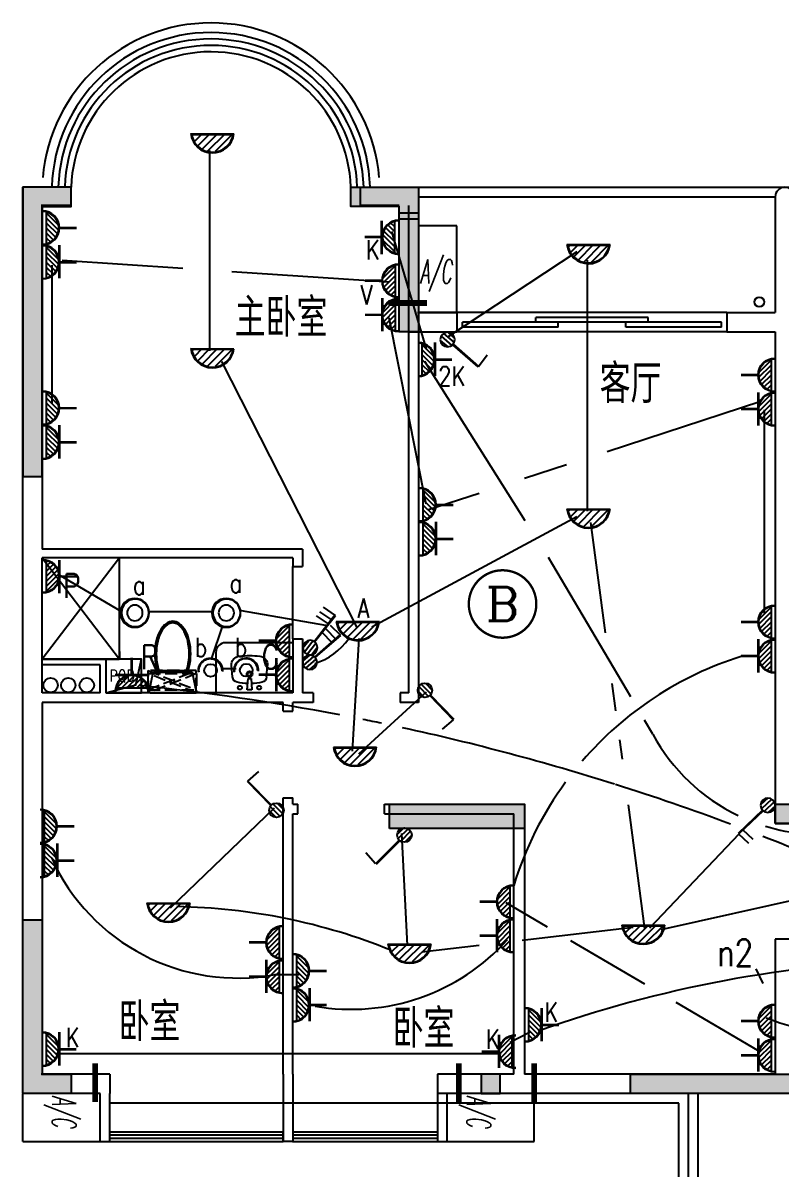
# Model space of a CAD drawing. Extents: x 45735 to 146968, y -75167 to -15767.
# Drawn here: x 88963 to 96813, y -39149 to -27269 of the extents above; entities that cross this region are included whole.
import ezdxf
from ezdxf.enums import TextEntityAlignment as Align

# ---------------------------------------------------------------- set-up
doc = ezdxf.new("R2010")
doc.units = 0
doc.header["$LTSCALE"] = 1000
doc.header["$MEASUREMENT"] = 0
doc.linetypes.add('DASH', pattern=[0.35, 0.25, -0.1])
doc.linetypes.add('DASHED_50', pattern=[0.375, 0.25, -0.125])
doc.layers.get('0').update_dxf_attribs({"linetype": 'CONTINUOUS'})
for name, color, linetype in [('D-1', 4, 'CONTINUOUS'), ('DJ', 4, 'CONTINUOUS'), ('KG1', 4, 'CONTINUOUS'), ('KT', 251, 'CONTINUOUS'), ('PUB_TEXT', 7, 'CONTINUOUS'), ('WALL', 7, 'CONTINUOUS'), ('WINDOW', 7, 'CONTINUOUS'), ('WIRE', 1, 'CONTINUOUS'), ('厨卫', 251, 'CONTINUOUS'), ('文字', 7, 'CONTINUOUS'), ('构造柱', 7, 'CONTINUOUS'), ('柱', 252, 'CONTINUOUS'), ('热水器', 252, 'CONTINUOUS'), ('空调位', 7, 'CONTINUOUS'), ('管道', 6, 'CONTINUOUS')]:
    doc.layers.add(name, color=color, linetype=linetype)
doc.styles.add('_HZTXT', font='txt.shx', dxfattribs={"width": 0.8, "bigfont": 'hztxt.shx'})
doc.styles.add('COMP', font='COMPLEX', dxfattribs={"bigfont": 'hztxt'})
doc.styles.add('HZTXT', font='romans.shx', dxfattribs={"width": 0.8, "bigfont": 'hztxt.shx'})
doc.styles.add('ITALICC', font='italicc.shx', dxfattribs={"width": 0.6})

# ---------------------------------------------------------------- blocks, each defined once
blk = doc.blocks.new('_INDEX1')
at = {"const_width": 0.035}
blk.add_lwpolyline([(-0.5, 0, 1), (0.5, 0, 1)], format="xyb", close=True, dxfattribs=at)
at = {"style": 'COMP', "width": 2.333333}
blk.add_attdef('1', text='', height=0.5, dxfattribs=at).set_placement((-0.25, -0.25), (0.25, -0.25), align=Align.FIT)
blk = doc.blocks.new('*X18')
at = {"color": 0}
for p, q in [((-263, -529), (-33, -299)), ((-229, -406), (-188, -365)), ((-175, -529), (53, -301)), ((-87, -529), (121, -321)), ((2, -529), (178, -353)), ((90, -529), (224, -394)), ((179, -529), (262, -445)), ((267, -529), (289, -507))]:
    blk.add_line(p, q, dxfattribs=at)
blk = doc.blocks.new('K2303')
for p, q in [((-0.03, -2.63), (-0.03, 0.03)), ((0.07, -2.63), (0.07, 0.03)), ((-2.57, -4.69), (2.62, -4.69))]:
    blk.add_line(p, q)
for radius in [2.66, 2.56]:
    blk.add_arc((0.02, -5.3), radius, 0, 180)
at = {"xscale": 0.00888157894736835, "yscale": 0.00888157894736835, "zscale": 0.00888157894736835}
blk.add_blockref('*X18', (0, 0), dxfattribs=at)
blk = doc.blocks.new('*X20')
at = {"color": 0}
for p, q in [((-263, -529), (-33, -299)), ((-229, -406), (-188, -365)), ((-175, -529), (53, -301)), ((-87, -529), (121, -321)), ((2, -529), (178, -353)), ((90, -529), (224, -394)), ((179, -529), (262, -445)), ((267, -529), (289, -507))]:
    blk.add_line(p, q, dxfattribs=at)
blk = doc.blocks.new('K2307')
for p, q in [((-0.03, -2.63), (-0.03, 0.03)), ((0.07, -2.63), (0.07, 0.03)), ((-2.62, -2.6), (2.57, -2.6)), ((-2.62, -2.7), (2.57, -2.7)), ((-2.57, -4.69), (2.62, -4.69))]:
    blk.add_line(p, q)
for radius in [2.66, 2.56]:
    blk.add_arc((0.02, -5.3), radius, 0, 180)
at = {"xscale": 0.00888157894736835, "yscale": 0.00888157894736835, "zscale": 0.00888157894736835}
blk.add_blockref('*X20', (0, 0), dxfattribs=at)
blk = doc.blocks.new('插座')
at = {"layer": 'DJ', "xscale": 66.096, "yscale": 66.096, "zscale": 66.096, "rotation": 270}
for name, p in [('K2303', (-175, 270)), ('K2307', (-175, -84))]:
    blk.add_blockref(name, p, dxfattribs=at)
blk = doc.blocks.new('*X37')
at = {"color": 0}
for p, q in [((-100, 254), (-4, 350)), ((-85, 198), (52, 335)), ((-49, 163), (87, 299)), ((9, 150), (100, 241))]:
    blk.add_line(p, q, dxfattribs=at)
blk = doc.blocks.new('K2363')
for p, q in [((0.7, 1.68), (3.94, 4.92)), ((0.77, 1.61), (4.01, 4.85)), ((3.94, 4.92), (5.22, 3.46)), ((2.89, 3.85), (4.17, 2.38)), ((3.38, 4.36), (4.66, 2.9))]:
    blk.add_line(p, q)
blk.add_circle((0, 0.99), 0.987)
at = {"xscale": 0.0098684210526315, "yscale": 0.0098684210526315, "zscale": 0.0098684210526315}
blk.add_blockref('*X37', (0, -1.48), dxfattribs=at)
blk = doc.blocks.new('A$C7D561DB7')
at = {"layer": 'DJ', "xscale": 76.142592, "yscale": 76.142592, "zscale": 76.142592}
blk.add_blockref('K2363', (75, 0), dxfattribs=at)
blk = doc.blocks.new('A$C38657A69')
at = {"layer": 'WIRE', "xscale": -1, "rotation": 85.80993442873107}
blk.add_blockref('A$C7D561DB7', (401, 452), dxfattribs=at)
blk = doc.blocks.new('A$C306B6713')
at = {"layer": 'WIRE', "xscale": -1, "rotation": 346.7233342377823}
blk.add_blockref('A$C38657A69', (299, -24), dxfattribs=at)
blk = doc.blocks.new('1')
at = {"layer": 'D-1'}
blk.add_circle((-9, -35), 80.7, dxfattribs=at)
at = {"layer": 'KG1'}
for centre, radius in [((-8, -34), 150), ((-13, -35), 142)]:
    blk.add_circle(centre, radius, dxfattribs=at)
blk = doc.blocks.new('*X27')
at = {"color": 0}
for p, q in [((-100, 254), (-4, 350)), ((-85, 198), (52, 335)), ((-49, 163), (87, 299)), ((9, 150), (100, 241))]:
    blk.add_line(p, q, dxfattribs=at)
blk = doc.blocks.new('K2361')
for p, q in [((0.63, 1.76), (3.86, 4.99)), ((0.7, 1.68), (3.94, 4.92)), ((3.94, 4.92), (5.24, 3.43))]:
    blk.add_line(p, q)
blk.add_circle((0, 0.99), 0.987)
at = {"xscale": 0.0098684210526315, "yscale": 0.0098684210526315, "zscale": 0.0098684210526315}
blk.add_blockref('*X27', (0, -1.48), dxfattribs=at)
blk = doc.blocks.new('单极开关')
at = {"layer": 'DJ', "xscale": -76.142592, "yscale": 76.142592, "zscale": 76.142592, "rotation": 180.0000000000094}
blk.add_blockref('K2361', (-170, 90), dxfattribs=at)
blk = doc.blocks.new('WC2')
for points in [[(211, 207, 0.354037), (207, 212), (24, 251, 0.477064), (0, 231), (0, -231, 0.477064), (12, -241), (207, -200, 0.354037), (211, -195)], [(218, 163), (218, -150, 0.033558), (269, -165, 0.056391), (405, -181, 0.056391), (541, -165, 0.070142), (644, -126, 0.106098), (721, -59, 0.162033), (743, 6, 0.162033), (721, 71, 0.106098), (644, 138, 0.070142), (541, 178, 0.056391), (405, 193, 0.056391), (269, 178, 0.033558)], [(232, 150), (232, -138, 0.027675), (273, -149, 0.056391), (405, -164, 0.056391), (537, -149, 0.070142), (636, -112, 0.106098), (708, -49, 0.162033), (726, 6, 0.162033), (708, 61, 0.106098), (636, 124, 0.070142), (537, 162, 0.056391), (405, 177, 0.056391), (273, 162, 0.027675)]]:
    blk.add_lwpolyline(points, format="xyb", close=True)
blk = doc.blocks.new('RSQ')
at = {"layer": '热水器', "linetype": 'DASH', "ltscale": 0.5}
for p, q in [((-250, 0), (250, -200)), ((-250, -200), (250, 0))]:
    blk.add_line(p, q, dxfattribs=at)
blk.add_lwpolyline([(250, 0), (-250, 0), (-250, -200), (250, -200)], close=True, dxfattribs=at)
blk = doc.blocks.new('A')
at = {"layer": '厨卫'}
blk.add_lwpolyline([(-370, 0), (-59, 85), (0, 350)], dxfattribs=at)
blk.add_lwpolyline([(-370, 0), (0, 0), (0, 350), (-370, 350)], close=True, dxfattribs=at)
at = {"layer": '厨卫', "style": 'HZTXT', "width": 0.8}
blk.add_text('PQD', height=120, dxfattribs=at).set_placement((-333, 118))
blk = doc.blocks.new('*X15')
at = {"color": 0}
for p, q in [((-273, -61), (-246, -34)), ((-244, -138), (-140, -34)), ((-198, -198), (-34, -34)), ((-138, -244), (71, -35)), ((-61, -273), (177, -35)), ((41, -277), (283, -36))]:
    blk.add_line(p, q, dxfattribs=at)
blk = doc.blocks.new('K2211')
for p, q in [((-2.94, -0.33), (2.94, -0.35)), ((-2.94, -0.43), (2.94, -0.45))]:
    blk.add_line(p, q)
for radius, start, end in [(2.96, 186.3827, 353.1593), (2.86, 186.615, 352.9271)]:
    blk.add_arc((0, 0), radius, start, end)
at = {"xscale": 0.0098684210526315, "yscale": 0.0098684210526315, "zscale": 0.0098684210526315}
blk.add_blockref('*X15', (0, 0), dxfattribs=at)
blk = doc.blocks.new('吸顶灯')
at = {"layer": 'DJ', "xscale": -76.03200000000001, "yscale": 76.03200000000001, "zscale": 76.03200000000001}
blk.add_blockref('K2211', (-109, 374), dxfattribs=at)
blk = doc.blocks.new('A32')
at = {"layer": 'DJ'}
blk.add_circle((710, -205), 88.3, dxfattribs=at)
for centre, radius, start, end in [((711, -199), 172, 177.5813, 6.8197), ((713, -201), 162, 178.5828, 5.126)]:
    blk.add_arc(centre, radius, start, end, dxfattribs=at)
blk = doc.blocks.new('*X30')
at = {"color": 0}
for p, q in [((-100, 254), (-4, 350)), ((-85, 198), (52, 335)), ((-49, 163), (87, 299)), ((9, 150), (100, 241))]:
    blk.add_line(p, q, dxfattribs=at)
blk = doc.blocks.new('K2362')
for p, q in [((0.7, 1.68), (3.94, 4.92)), ((0.77, 1.61), (4.01, 4.85)), ((3.94, 4.92), (5.22, 3.46)), ((3.38, 4.36), (4.66, 2.9))]:
    blk.add_line(p, q)
blk.add_circle((0, 0.99), 0.987)
at = {"xscale": 0.0098684210526315, "yscale": 0.0098684210526315, "zscale": 0.0098684210526315}
blk.add_blockref('*X30', (0, -1.48), dxfattribs=at)
blk = doc.blocks.new('双极开关')
at = {"layer": 'DJ', "xscale": 76.142592, "yscale": 76.142592, "zscale": 76.142592}
blk.add_blockref('K2362', (-257, -41), dxfattribs=at)

msp = doc.modelspace()

# ---------------------------------------------------------------- hatches: boundary and pattern name
at = {"layer": '构造柱'}
msp.add_hatch(color=256, dxfattribs=at).paths.add_polyline_path([(93712.6, -38375.5), (93912.6, -38375.5), (93912.6, -38175.5), (93712.6, -38175.5)])
at = {"layer": '柱'}
h = msp.add_hatch(color=256, dxfattribs=at)
h.paths.add_polyline_path([(105162.6, -39974.5), (105162.6, -39774.5), (105862.6, -39774.5), (105862.6, -42174.5), (105062.6, -42174.5), (105062.6, -41974.5), (105662.6, -41974.5), (105662.6, -39974.5)])
h.paths.add_polyline_path([(92062.6, -42774.5), (91562.6, -42774.5), (91562.6, -44374.5), (91762.6, -44374.5), (91762.6, -42974.5), (92062.6, -42974.5)])
h.paths.add_polyline_path([(91562.6, -46274.5), (91762.6, -46274.5), (91762.6, -48074.5), (92212.6, -48074.5), (92212.6, -48274.5), (91562.6, -48274.5)])
h.paths.add_polyline_path([(88962.6, -36574.5), (89162.6, -36574.5), (89162.6, -38174.5), (89462.6, -38174.5), (89462.6, -38374.5), (88962.6, -38374.5)])
h.paths.add_polyline_path([(89462.6, -28974.5), (88962.6, -28974.5), (88962.6, -31974.5), (89162.6, -31974.5), (89162.6, -29174.5), (89462.6, -29174.5)])
h.paths.add_polyline_path([(94762.6, -48074.5), (94762.6, -48274.5), (96162.6, -48274.5), (96162.6, -48074.5), (95462.6, -48074.5), (95462.6, -47274.5), (95262.6, -47274.5), (95262.6, -48074.5)])
h.paths.add_polyline_path([(95562.6, -41574.5), (96062.6, -41574.5), (96062.6, -43564.5), (95862.6, -43564.5), (95862.6, -41774.5), (95562.6, -41774.5)])
h.paths.add_polyline_path([(100762.6, -47174.5), (100962.6, -47174.5), (100962.6, -48774.5), (100762.6, -48774.5)])
h.paths.add_polyline_path([(105062.6, -46774.5), (105262.6, -46774.5), (105262.6, -48774.5), (105062.6, -48774.5)])
h.paths.add_polyline_path([(100962.6, -41574.5), (100962.6, -41774.5), (98962.6, -41774.5), (98962.6, -41574.5)])
h.paths.add_polyline_path([(104062.6, -39974.5), (104062.6, -39774.5), (103362.6, -39774.5), (103362.6, -42174.5), (104162.6, -42174.5), (104162.6, -41974.5), (103562.6, -41974.5), (103562.6, -39974.5)])
h.paths.add_polyline_path([(103562.6, -39974.5), (103562.6, -41974.5)], flags=16)
h.paths.add_polyline_path([(96762.6, -35574.5), (96762.6, -35374.5), (99062.6, -35374.5), (99062.6, -35574.5)])
h.paths.add_polyline_path([(92762.6, -35624.5), (92762.6, -35374.5), (94162.6, -35374.5), (94162.6, -35624.5)])
h.paths.add_polyline_path([(95262.6, -38374.5), (95262.6, -38174.5), (97262.6, -38174.5), (97262.6, -38374.5)])
h.paths.add_polyline_path([(92362.6, -28974.5), (93062.6, -28974.5), (93062.6, -30274.5), (93062.6, -30474.5), (92862.6, -30474.5), (92862.6, -29174.5), (92362.6, -29174.5)])
h.paths.add_polyline_path([(105062.6, -34574.5), (105262.6, -34574.5), (105262.6, -35574.5), (103962.6, -35574.5), (103962.6, -35374.5), (105062.6, -35374.5)])
h.paths.add_polyline_path([(98862.6, -31574.5), (99062.6, -31574.5), (99062.6, -27574.5), (98862.6, -27574.5)])
h.paths.add_polyline_path([(105062.6, -30974.5), (105262.6, -30974.5), (105262.6, -27574.5), (105062.6, -27574.5)])
h.paths.add_polyline_path([(120262.6, -35624.5), (120262.6, -35374.5), (118862.6, -35374.5), (118862.6, -35624.5)])
h.paths.add_polyline_path([(112062.6, -41574.5), (112062.6, -41774.5), (114062.6, -41774.5), (114062.6, -41574.5)])
h.paths.add_polyline_path([(107962.6, -46774.5), (107762.6, -46774.5), (107762.6, -48774.5), (107962.6, -48774.5)])
h.paths.add_polyline_path([(112262.6, -47174.5), (112062.6, -47174.5), (112062.6, -48774.5), (112262.6, -48774.5)])
h.paths.add_polyline_path([(108962.6, -39974.5), (108962.6, -39774.5), (109662.6, -39774.5), (109662.6, -42174.5), (108862.6, -42174.5), (108862.6, -41974.5), (109462.6, -41974.5), (109462.6, -39974.5)])
h.paths.add_polyline_path([(107862.6, -39974.5), (107862.6, -39774.5), (107162.6, -39774.5), (107162.6, -42174.5), (107962.6, -42174.5), (107962.6, -41974.5), (107362.6, -41974.5), (107362.6, -39974.5)])
h.paths.add_polyline_path([(109462.6, -39974.5), (109462.6, -41974.5)], flags=16)
h.paths.add_polyline_path([(118262.6, -48074.5), (118262.6, -48274.5), (116862.6, -48274.5), (116862.6, -48074.5), (117562.6, -48074.5), (117562.6, -47274.5), (117762.6, -47274.5), (117762.6, -48074.5)])
h.paths.add_polyline_path([(117462.6, -41574.5), (116962.6, -41574.5), (116962.6, -43564.5), (117162.6, -43564.5), (117162.6, -41774.5), (117462.6, -41774.5)])
h.paths.add_polyline_path([(107962.6, -34574.5), (107762.6, -34574.5), (107762.6, -35574.5), (109062.6, -35574.5), (109062.6, -35374.5), (107962.6, -35374.5)])
h.paths.add_polyline_path([(107962.6, -30974.5), (107762.6, -30974.5), (107762.6, -27574.5), (107962.6, -27574.5)])
h.paths.add_polyline_path([(116262.6, -35574.5), (116262.6, -35374.5), (113962.6, -35374.5), (113962.6, -35574.5)])
h.paths.add_polyline_path([(117762.6, -38374.5), (117762.6, -38174.5), (115762.6, -38174.5), (115762.6, -38374.5)])
h.paths.add_polyline_path([(114162.6, -31574.5), (113962.6, -31574.5), (113962.6, -27574.5), (114162.6, -27574.5)])
h.paths.add_polyline_path([(121462.6, -46274.5), (121262.6, -46274.5), (121262.6, -48074.5), (120812.6, -48074.5), (120812.6, -48274.5), (121462.6, -48274.5)])
h.paths.add_polyline_path([(120962.6, -42774.5), (121462.6, -42774.5), (121462.6, -44374.5), (121262.6, -44374.5), (121262.6, -42974.5), (120962.6, -42974.5)])
h.paths.add_polyline_path([(124062.6, -36574.5), (123862.6, -36574.5), (123862.6, -38174.5), (123562.6, -38174.5), (123562.6, -38374.5), (124062.6, -38374.5)])
h.paths.add_polyline_path([(120662.6, -28974.5), (119962.6, -28974.5), (119962.6, -30274.5), (119962.6, -30474.5), (120162.6, -30474.5), (120162.6, -29174.5), (120662.6, -29174.5)])
h.paths.add_polyline_path([(123562.6, -28974.5), (124062.6, -28974.5), (124062.6, -31974.5), (123862.6, -31974.5), (123862.6, -29174.5), (123562.6, -29174.5)])

# ---------------------------------------------------------------- linework, layer by layer
for p, q in [((96262.6, -30274.4), (93462.6, -30274.4)), ((93520.9, -30424.2), (93520.9, -30374.4)), ((94512.6, -30374.4), (93520.9, -30374.4)), ((93520.9, -30424.2), (93520.9, -30374.4)), ((95445.9, -30324.7), (94279.2, -30324.7)), ((94279.2, -30374.4), (94279.2, -30324.7)), ((94512.6, -30424.2), (94512.6, -30374.4)), ((95212.6, -30374.4), (94512.6, -30374.4)), ((96204.2, -30374.4), (95212.6, -30374.4)), ((95212.6, -30424.2), (95212.6, -30374.4)), ((95445.9, -30374.4), (95445.9, -30324.7)), ((96204.2, -30424.2), (96204.2, -30374.4)), ((96262.6, -30474.4), (93462.6, -30474.4)), ((94512.6, -30424.2), (93520.9, -30424.2)), ((96204.2, -30424.2), (95212.6, -30424.2)), ((89162.6, -33789.4), (89162.6, -33189.4)), ((89862.6, -38774.1), (91662.6, -38774.1)), ((91662.6, -38807.4), (89862.6, -38807.4)), ((91662.6, -38840.8), (89862.6, -38840.8)), ((91758.7, -38774.1), (93262.6, -38774.1)), ((93262.6, -38807.4), (91758.7, -38807.4)), ((93262.6, -38840.8), (91758.7, -38840.8)), ((89862.6, -38874.1), (91662.6, -38874.1)), ((91758.7, -38874.1), (93262.6, -38874.1))]:
    msp.add_line(p, q)
at = {"layer": 'DJ'}
msp.add_line((96563.2, -37083.4), (96634.3, -37233.2), dxfattribs=at)
at = {"layer": 'KT', "const_width": 60}
for points in [[(92752.6, -30174.4), (93152.6, -30174.4)], [(92752.6, -30174.4), (93152.6, -30174.4)], [(89712.6, -38062.2), (89712.6, -38462.2)], [(93481.7, -38062.2), (93481.7, -38462.2)], [(94262.5, -38062.2), (94262.5, -38462.2)]]:
    msp.add_lwpolyline(points, dxfattribs=at)
at = {"layer": 'WALL'}
for p, q in [((88962.6, -38374.5), (88962.6, -28973.4)), ((89462.6, -28973.4), (88962.6, -28973.4)), ((89462.6, -29163.4), (89462.6, -28973.4)), ((92462.6, -28973.4), (93052.6, -28973.4)), ((92462.6, -29163.4), (92462.6, -28973.4)), ((93062.6, -28973.4), (93062.6, -30274.4)), ((96762.6, -29073.4), (96762.6, -30274.4)), ((89462.6, -29163.4), (89152.6, -29163.4)), ((89162.6, -29163.4), (89162.6, -32729.4)), ((92862.6, -29163.4), (92462.6, -29163.4)), ((92962.6, -34219.4), (92962.6, -29163.4)), ((93052.6, -30274.4), (93462.6, -30274.4)), ((93462.6, -30274.4), (93462.6, -30474.4)), ((96262.6, -30274.4), (96762.6, -30274.4)), ((96262.6, -30274.4), (96262.6, -30474.4)), ((92952.6, -30474.4), (93462.6, -30474.4)), ((93062.6, -30474.4), (93062.6, -34319.4)), ((96262.6, -30474.4), (96762.6, -30474.4)), ((96762.6, -30474.4), (96762.6, -35574.5)), ((91862.6, -32729.4), (89162.6, -32729.4)), ((91862.6, -32729.4), (91862.6, -32909.4)), ((89162.6, -34219.4), (89162.6, -32819.4)), ((91762.6, -32819.4), (89162.6, -32819.4)), ((91762.6, -32819.4), (91762.6, -32909.4)), ((91762.6, -32909.4), (91862.6, -32909.4)), ((91762.6, -33659.4), (91762.6, -34219.4)), ((91762.6, -33659.4), (91862.6, -33659.4)), ((91862.6, -33659.4), (91862.6, -34219.4)), ((89822.6, -33869.4), (89162.6, -33869.4)), ((89762.6, -33929.4), (89162.6, -33929.4)), ((89762.6, -34219.4), (89762.6, -33929.4)), ((89822.6, -33869.4), (89822.6, -34219.4)), ((89762.6, -34219.4), (89162.6, -34219.4)), ((91662.6, -34319.4), (89162.6, -34319.4)), ((89162.6, -34319.4), (89162.6, -38184.5)), ((91762.6, -34219.4), (89822.6, -34219.4)), ((91662.6, -34409.4), (91662.6, -34319.4)), ((91972.6, -34319.4), (91762.6, -34319.4)), ((91762.6, -34409.4), (91762.6, -34319.4)), ((91972.6, -34219.4), (91862.6, -34219.4)), ((91972.6, -34219.4), (91972.6, -34319.4)), ((92962.6, -34219.4), (92872.6, -34219.4)), ((92872.6, -34219.4), (92872.6, -34319.4)), ((93062.6, -34319.4), (92872.6, -34319.4)), ((91662.6, -34409.4), (91762.6, -34409.4)), ((91662.6, -38174.5), (91662.6, -35309.4)), ((91662.6, -35309.4), (91762.6, -35309.4)), ((91762.6, -35373.4), (91762.6, -35309.4)), ((91762.6, -35373.4), (91812.6, -35373.4)), ((91812.6, -35473.4), (91812.6, -35373.4)), ((92712.6, -35373.4), (94162.6, -35373.4)), ((92712.6, -35473.4), (92712.6, -35373.4)), ((94162.6, -35373.4), (94162.6, -38174.5)), ((91762.6, -38174.5), (91762.6, -35473.4)), ((91762.6, -35473.4), (91812.6, -35473.4)), ((92712.6, -35473.4), (94052.6, -35473.4)), ((94052.6, -38174.5), (94052.6, -35473.4)), ((96762.6, -35574.5), (100862.6, -35574.5)), ((98412.6, -36774.5), (96762.6, -36774.5)), ((96762.6, -36774.5), (96762.6, -38184.5)), ((89862.6, -38174.5), (89152.6, -38174.5)), ((89862.6, -38174.5), (89862.6, -38374.5)), ((91662.6, -38174.5), (91662.6, -38874.1)), ((91662.6, -38174.5), (91662.6, -38174.5)), ((91762.6, -38174.5), (91762.6, -38874.1)), ((94052.6, -38174.5), (93262.6, -38174.5)), ((93262.6, -38174.5), (93262.6, -38374.5)), ((96762.6, -38174.5), (94162.6, -38174.5)), ((89762.6, -38374.5), (88962.6, -38374.5)), ((89762.6, -38874.1), (89762.6, -38374.5)), ((89862.6, -38874.1), (89862.6, -38374)), ((97762.6, -38374.5), (93262.6, -38374.5)), ((94262.6, -38374.5), (93262.6, -38374.5)), ((93262.6, -38374.5), (93262.6, -38874.1)), ((93362.6, -38874.1), (93362.6, -38374.5)), ((93362.6, -38874.1), (93362.6, -38381.1)), ((89862.6, -38874.1), (89862.6, -38774.1)), ((91662.6, -38874.1), (91662.6, -38774.1)), ((91762.6, -38774.1), (91762.6, -38874.1)), ((93262.6, -38774.1), (93262.6, -38874.1)), ((89762.6, -38874.1), (89862.6, -38874.1)), ((91762.6, -38874.1), (91662.6, -38874.1)), ((91762.6, -38874.1), (91662.6, -38874.1)), ((93262.6, -38874.1), (93362.6, -38874.1))]:
    msp.add_line(p, q, dxfattribs=at)
msp.add_arc((96862.6, -29073.4), 100, 0, 180, dxfattribs=at)
at = {"layer": 'WINDOW'}
for p, q in [((92862.6, -28973.4), (98862.4, -28974.4)), ((93062.6, -29073.4), (96762.6, -29073.4)), ((91762.6, -33659.4), (91762.6, -32909.4)), ((95862.9, -39774.5), (95862.9, -38374.5)), ((95862.9, -41574.5), (95862.9, -38374.5)), ((95962.9, -39774.5), (95962.9, -38374.5))]:
    msp.add_line(p, q, dxfattribs=at)
at = {"layer": 'WINDOW', "color": 8}
for p, q in [((95762.9, -38474.5), (89862.6, -38474.5)), ((95762.9, -41474.5), (95762.9, -38474.5))]:
    msp.add_line(p, q, dxfattribs=at)
msp.add_arc((90912.6, -29019.9), 1750.7, 4.7647, 175.20111, dxfattribs=at)
at = {"layer": 'WINDOW'}
for radius in [1650.7, 1584, 1517.4, 1450.7]:
    msp.add_arc((90912.6, -29019.9), radius, 1.79422, 178.16464, dxfattribs=at)
at = {"layer": 'WIRE'}
for p, q in [((90900.8, -30670.1), (90900.8, -28593.3)), ((92785.6, -29432.2), (93142, -30652.4)), ((93369, -30525.3), (94707.7, -29640.7)), ((90621.5, -29816.9), (89370.2, -29733.1)), ((94816.8, -32334.4), (94816.8, -29729.1)), ((92759.5, -29960), (91129.5, -29850.9)), ((92427.2, -33540), (91026.1, -30782.3)), ((94170.8, -32434.5), (93128.2, -30783)), ((96615.3, -31196.3), (95020.1, -31717)), ((96646.6, -31284.7), (96646.6, -33390.9)), ((94598.4, -31854.6), (94163.3, -31996.6)), ((93693.8, -32149.8), (93168.8, -32321.2)), ((94704.6, -32391.8), (92578.8, -33536.1)), ((95004, -33597.3), (94851.4, -32451)), ((95265.4, -34261.2), (94410.6, -32814.4)), ((89986.6, -33380), (89335.8, -32992.9)), ((90931.9, -33380), (90270.7, -33380)), ((91032.1, -33519.3), (90915.6, -33868.7)), ((91016.2, -33965.3), (91172.5, -33965.3)), ((93145.1, -34210.3), (92443.1, -34854.1)), ((95111.6, -34405.9), (95073.7, -34120.9)), ((95494.4, -34648.8), (95407.5, -34501.9)), ((95178.3, -34906.8), (95151.5, -34705.7)), ((95412.6, -36666.6), (95241.4, -35380.7)), ((91569.3, -35416), (90489.1, -36454)), ((92950.8, -36837.6), (92891.1, -35677.8)), ((96389.2, -35682.4), (95459.3, -36660.8)), ((98021.7, -36133.2), (95575.2, -36676.5)), ((94402.9, -36648.9), (93972, -36395.7)), ((95289.8, -36652.1), (94139.9, -36786.3)), ((95411.1, -37241.4), (94645, -36791.2)), ((93691.5, -36838.6), (93099.7, -36907.7)), ((96582.4, -37929.7), (95734.6, -37431.5)), ((93919.6, -37965), (89303.2, -37965))]:
    msp.add_line(p, q, dxfattribs=at)
at = {"layer": 'WIRE', "linetype": 'ByBlock'}
for p, q in [((89264.9, -31214.6), (89264.9, -29782.7)), ((92756.1, -30326.1), (93139.1, -32257.3)), ((91205.1, -33360.3), (92121, -33520.6)), ((92446.2, -33654.8), (92377.4, -34823.2)), ((91828.4, -37142.3), (91570.9, -37142.3)), ((94014.1, -37841.7), (94220.4, -37735.1))]:
    msp.add_line(p, q, dxfattribs=at)
for centre, radius, start, end in [((91774.6, -33256.8), 691.5, 287.99395, 324.96658), ((97485.7, -37267), 3590.6, 107.45843, 139.3492), ((87576.1, -58978.7), 24971.6, 79.2174, 84.04621), ((87576.1, -58978.7), 24971.6, 78.20171, 78.65811), ((87576.1, -58978.7), 24971.6, 72.47306, 77.69267), ((97241.8, -33700.8), 1988, 208.48089, 244.24569), ((97485.7, -37267), 3590.6, 143.7753, 163.00488), ((87576.1, -58978.7), 24971.6, 69.55559, 72.45234), ((97241.8, -33700.8), 1988, 253.09039, 264.9361), ((87576.1, -58978.7), 24971.6, 66.24961, 68.72909), ((90453.7, -42625.7), 6190.1, 67.94121, 89.01983)]:
    msp.add_arc(centre, radius, start, end, dxfattribs=at)
at = {"layer": 'WIRE'}
for centre, radius, start, end in [((91191.2, -35058.1), 2119.3, 204.37315, 280.61922), ((92365.4, -35320.2), 2181.6, 260.12518, 318.02949), ((98553.5, -49582.3), 12592.1, 91.52639, 109.71675), ((97651.2, -35024.1), 2747.6, 249.06327, 265.88368)]:
    msp.add_arc(centre, radius, start, end, dxfattribs=at)
at = {"layer": '厨卫'}
for p, q in [((89162.6, -32819.4), (89962.6, -33868.4)), ((89962.6, -32819.4), (89162.6, -33868.4)), ((89962.6, -33868.4), (89962.6, -32819.4)), ((91752.6, -33698.6), (91063, -33698.6)), ((89962.6, -33789.4), (89962.6, -33868.4)), ((90963, -33798.6), (90963, -34219.4)), ((89161.7, -33869.4), (89961.7, -33869.4)), ((91289.4, -34187.1), (91296.9, -34070.4)), ((91296.9, -34070.4), (91328.3, -34070.4)), ((91328.3, -34070.4), (91335.8, -34187.1)), ((91335.8, -34187.1), (91289.4, -34187.1))]:
    msp.add_line(p, q, dxfattribs=at)
for points in [[(91126.3, -33935.3, -0.4090753), (91206.7, -33838.1)], [(91206.7, -33838.1, -0.0513874), (91418.4, -33838.1)], [(91418.4, -33838.1, -0.4090753), (91498.9, -33935.3)], [(91293.5, -34122.3, -0.0463646), (91183.4, -34108.6, -0.3327345), (91136.4, -34054.1)], [(91488.7, -34054.1, -0.3327345), (91441.8, -34108.6, -0.0463646), (91331.6, -34122.3)]]:
    msp.add_lwpolyline(points, format="xyb", dxfattribs=at)
for points in [[(91136.4, -34054.1), (91126.3, -33935.3)], [(91488.7, -34054.1), (91498.9, -33935.3)]]:
    msp.add_lwpolyline(points, dxfattribs=at)
for centre, radius in [((91312.6, -34025.2), 30), ((91312.6, -34025.2), 20), ((91212.6, -34165.2), 20), ((91412.6, -34165.2), 20)]:
    msp.add_circle(centre, radius, dxfattribs=at)
msp.add_arc((91063, -33798.6), 100, 90, 180, dxfattribs=at)
at = {"layer": '构造柱'}
msp.add_lwpolyline([(93712.6, -38375.5), (93912.6, -38375.5), (93912.6, -38175.5), (93712.6, -38175.5)], close=True, dxfattribs=at)
at = {"layer": '柱', "flags": 128}
for points in [[(89462.6, -28974.5), (88962.6, -28974.5), (88962.6, -31974.5), (89162.6, -31974.5), (89162.6, -29174.5), (89462.6, -29174.5), (89462.6, -28974.5)], [(92362.6, -28974.5), (93062.6, -28974.5), (93062.6, -30274.5), (93062.6, -30274.5), (93062.6, -30474.5), (92862.6, -30474.5), (92862.6, -29174.5), (92362.6, -29174.5), (92362.6, -28974.5)], [(92762.6, -35624.5), (92762.6, -35374.5), (94162.6, -35374.5), (94162.6, -35624.5), (92762.6, -35624.5)], [(96762.6, -35574.5), (96762.6, -35374.5), (99062.6, -35374.5), (99062.6, -35574.5), (96762.6, -35574.5)], [(88962.6, -36574.5), (89162.6, -36574.5), (89162.6, -38174.5), (89462.6, -38174.5), (89462.6, -38374.5), (88962.6, -38374.5), (88962.6, -36574.5)], [(95262.6, -38374.5), (95262.6, -38174.5), (97262.6, -38174.5), (97262.6, -38374.5), (95262.6, -38374.5)]]:
    msp.add_lwpolyline(points, dxfattribs=at)
at = {"layer": '空调位'}
for p, q in [((93062.6, -29243.4), (92862.6, -29243.4)), ((93062.6, -29303.4), (92862.6, -29303.4)), ((93462.6, -29374.4), (93062.6, -29374.4)), ((93462.6, -30274.4), (93462.6, -29374.4)), ((93462.6, -30274.4), (93062.6, -30274.4)), ((93462.6, -30274.4), (93062.6, -30274.4)), ((88962.6, -38874.1), (88962.6, -38381.1)), ((94262.6, -38874.1), (94262.6, -38374.5)), ((88962.6, -38874.1), (89762.6, -38874.1)), ((93362.6, -38874.1), (94262.6, -38874.1))]:
    msp.add_line(p, q, dxfattribs=at)
msp.add_circle((96597.8, -30163.6), 50, dxfattribs=at)
at = {"layer": '管道'}
for centre in [(89250.1, -34139.4), (89432.9, -34139.4), (89624.8, -34139.4)]:
    msp.add_circle(centre, 75, dxfattribs=at)

# ---------------------------------------------------------------- block references
at = {"layer": 'DJ'}
for name, p, xscale, yscale, zscale, rotation in [('K2307', (92510, -29493.3), 66.096, 66.096, 66.096, 90), ('K2307', (93408.9, -30758.7), 66.096, 66.096, 66.096, 270), ('K2307', (89515.8, -33011.4), -66.096, 66.096, 66.096, 270), ('A32', (91440.8, -34139.6), 0.75, 0.75, 0.75, 180), ('A32', (91810.5, -34137.5), 0.75, 0.75, 0.75, 180), ('K2307', (94515.8, -37661.3), 66.096, 66.096, 66.096, 270), ('K2307', (89512.5, -37913), 66.096, 66.096, 66.096, 270), ('K2307', (93722.5, -37939.9), -66.096, 66.096, 66.096, 90)]:
    msp.add_blockref(name, p, dxfattribs=dict(at, xscale=xscale, yscale=yscale, zscale=zscale, rotation=rotation))
at = {"layer": 'DJ', "xscale": 66.096, "yscale": 66.096, "zscale": 66.096}
msp.add_blockref('K2307', (90092.1, -33857.5), dxfattribs=at)
at = {"layer": 'PUB_TEXT'}
ref = msp.add_blockref('_INDEX1', (93935.8, -33297.1), dxfattribs=dict(at, xscale=700, yscale=700, zscale=700))
ref.add_attrib('1', 'B', dxfattribs={"layer": '0', "height": 350, "style": 'COMP', "width": 1.235294}).set_placement((93760.8, -33472.1), (94110.8, -33472.1), align=Align.FIT)
at = {"layer": 'WINDOW'}
msp.add_blockref('A', (90192.6, -34219.4), dxfattribs=at)
at = {"layer": 'WIRE', "xscale": -1}
for name, p in [('吸顶灯', (90818, -28767.1)), ('吸顶灯', (94717.8, -29916.2)), ('插座', (92336.5, -30213.9)), ('吸顶灯', (90818, -30995.9)), ('插座', (96235.1, -31190.7)), ('吸顶灯', (94717.8, -32659.2)), ('1', (90114.3, -33354.9)), ('1', (91062.3, -33354.9)), ('插座', (96235.8, -33752.8)), ('吸顶灯', (92326.6, -33827)), ('插座', (91236.8, -33947.9)), ('吸顶灯', (92297.5, -35129.8)), ('单极开关', (92748.5, -35708.5)), ('插座', (93526.4, -36655.3)), ('吸顶灯', (90362.9, -36746.9)), ('插座', (91134.9, -37078.3)), ('吸顶灯', (95286.1, -36976.4)), ('吸顶灯', (92862.3, -37172.8)), ('插座', (96235.8, -37894.1))]:
    msp.add_blockref(name, p, dxfattribs=at)
at = {"layer": 'WIRE'}
for p in [(89690.1, -29664.5), (89690.1, -31532.5), (93595.5, -32535.6), (89666.5, -35871.8), (92283.9, -37371.4)]:
    msp.add_blockref('插座', p, dxfattribs=at)
at = {"layer": 'WIRE', "rotation": 3.979787290330377}
msp.add_blockref('单极开关', (93535.9, -30556.9), dxfattribs=at)
at = {"layer": 'WIRE', "linetype": 'ByBlock', "xscale": -1}
for p, rotation in [((91882, -33324.4), 177.9023817639413), ((91959.9, -33475), 167.0250796339787)]:
    msp.add_blockref('A$C306B6713', p, dxfattribs=dict(at, rotation=rotation))
at = {"layer": 'WIRE', "xscale": -1}
for name, p, rotation in [('单极开关', (93142.6, -34362.5), 88.87760415797868), ('单极开关', (91578.3, -35267.1), 269.3900841819136), ('双极开关', (96713.5, -35642.9), 88.41996067257432)]:
    msp.add_blockref(name, p, dxfattribs=dict(at, rotation=rotation))
at = {"layer": '厨卫', "rotation": 90}
msp.add_blockref('WC2', (90522, -34219.4), dxfattribs=at)
at = {"layer": '热水器'}
msp.add_blockref('RSQ', (90509.4, -33987), dxfattribs=at)
at = {"layer": '热水器', "xscale": -1}
msp.add_blockref('RSQ', (90513.1, -34019.4), dxfattribs=at)

# ---------------------------------------------------------------- texts
at = {"layer": 'DJ', "style": '_HZTXT', "width": 0.8}
for s, height, p in [('K', 200, (92517.8, -29722.5)), ('V', 200, (92464.5, -30189.5)), ('2K', 200, (93270, -31033.8)), ('P', 250, (89381.2, -33233.2)), ('a', 200, (90102.7, -33201.1)), ('a', 200, (91104.1, -33179.7)), ('A', 200, (92430.7, -33441)), ('R', 250, (90186.3, -33973.5)), ('b', 200, (90743.6, -33846.8)), ('b', 200, (91158.4, -33846.8)), ('C', 250, (91439.9, -33970.6)), ('K', 200, (94369.4, -37632.6)), ('K', 200, (89406.2, -37895.2)), ('K', 200, (93762.3, -37911.3))]:
    msp.add_text(s, height=height, dxfattribs=at).set_placement(p)
at = {"layer": 'DJ', "linetype": 'DASHED_50', "ltscale": 1000, "style": '_HZTXT', "width": 0.8}
msp.add_text('n2', height=280, dxfattribs=at).set_placement((96159.4, -37055.6))
at = {"layer": '文字', "style": 'HZTXT', "width": 0.8}
for s, p in [('主卧室', (91158.7, -30527.2)), ('客厅', (94943, -31212.8)), ('卧室', (89955, -37833.9)), ('卧室', (92796.9, -37901.9))]:
    msp.add_text(s, height=400, dxfattribs=at).set_placement(p)
at = {"layer": '空调位', "style": 'ITALICC', "width": 0.5}
msp.add_text('A/C', height=250, dxfattribs=at).set_placement((93079.2, -29972.8))
for p in [(89264.3, -38397.7), (93564.3, -38397.7)]:
    msp.add_text('A/C', height=250, rotation=270, dxfattribs=at).set_placement(p)

doc.saveas('drawing.dxf')
